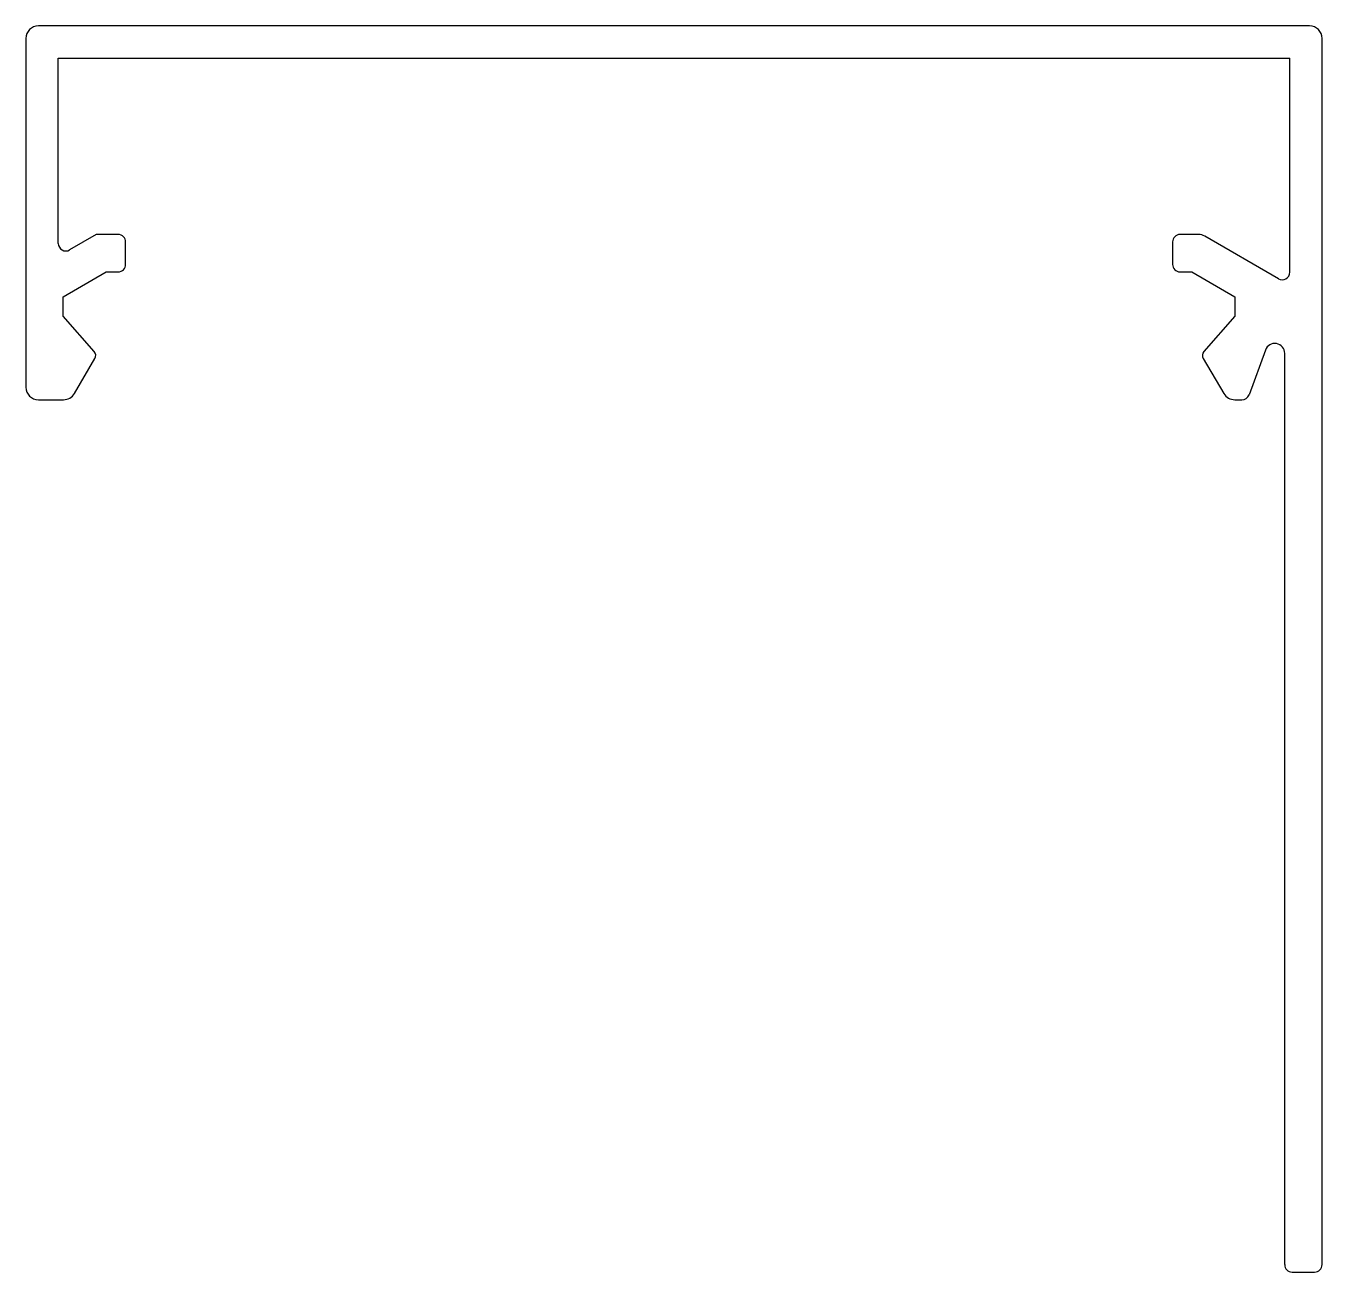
# Model space of a CAD drawing. Extents: x 976.2 to 1028.2, y 1819.8 to 1869.8.
import ezdxf

# ---------------------------------------------------------------- set-up
doc = ezdxf.new("R2010")
doc.units = 0
doc.layers.get('0').update_dxf_attribs({"linetype": 'CONTINUOUS'})

msp = doc.modelspace()

# ---------------------------------------------------------------- linework, layer by layer
for p, q in [((1027.687, 1869.788), (976.687, 1869.788)), ((976.187, 1869.288), (976.187, 1855.288)), ((1028.187, 1820.088), (1028.187, 1869.288)), ((977.487, 1861.059), (977.487, 1868.488)), ((977.487, 1868.488), (1026.887, 1868.488)), ((1026.887, 1859.904), (1026.887, 1868.488)), ((979.01, 1861.419), (977.937, 1860.799)), ((979.887, 1861.419), (979.01, 1861.419)), ((980.187, 1860.219), (980.187, 1861.119)), ((1022.187, 1861.119), (1022.187, 1860.219)), ((1023.229, 1861.419), (1022.487, 1861.419)), ((1026.437, 1859.644), (1023.479, 1861.352)), ((977.687, 1858.922), (979.412, 1859.919)), ((979.412, 1859.919), (979.887, 1859.919)), ((1022.487, 1859.919), (1022.961, 1859.919)), ((1022.961, 1859.919), (1024.687, 1858.922)), ((977.687, 1858.146), (977.687, 1858.922)), ((1024.687, 1858.922), (1024.687, 1858.146)), ((978.928, 1856.728), (977.687, 1858.146)), ((1024.687, 1858.146), (1023.445, 1856.728)), ((978.129, 1855.046), (978.956, 1856.446)), ((1023.418, 1856.446), (1024.244, 1855.046)), ((1025.911, 1856.785), (1025.256, 1854.986)), ((1026.687, 1820.088), (1026.687, 1856.648)), ((976.687, 1854.788), (977.692, 1854.788)), ((1024.682, 1854.788), (1024.974, 1854.788)), ((1026.987, 1819.788), (1027.887, 1819.788))]:
    msp.add_line(p, q)
for centre, radius, start, end in [((976.687, 1869.288), 0.5, 90, 180), ((1027.687, 1869.288), 0.5, 0, 90), ((979.887, 1861.119), 0.3, 0, 90), ((1022.487, 1861.119), 0.3, 90, 180), ((1023.229, 1860.919), 0.5, 60, 90), ((977.787, 1861.059), 0.3, 180, 300), ((979.887, 1860.219), 0.3, 270, 360), ((1022.487, 1860.219), 0.3, 180, 270), ((1026.587, 1859.904), 0.3, 240, 0), ((1026.287, 1856.648), 0.4, 0, 160), ((978.737, 1856.567), 0.25, 331.0564, 40), ((1023.637, 1856.567), 0.25, 140, 208.9436), ((976.687, 1855.288), 0.5, 180, 270), ((977.692, 1855.288), 0.5, 270, 331.0564), ((1024.682, 1855.288), 0.5, 208.9436, 270), ((1024.974, 1855.088), 0.3, 270, 340), ((1026.987, 1820.088), 0.3, 180, 270), ((1027.887, 1820.088), 0.3, 270, 360)]:
    msp.add_arc(centre, radius, start, end)

doc.saveas('drawing.dxf')
